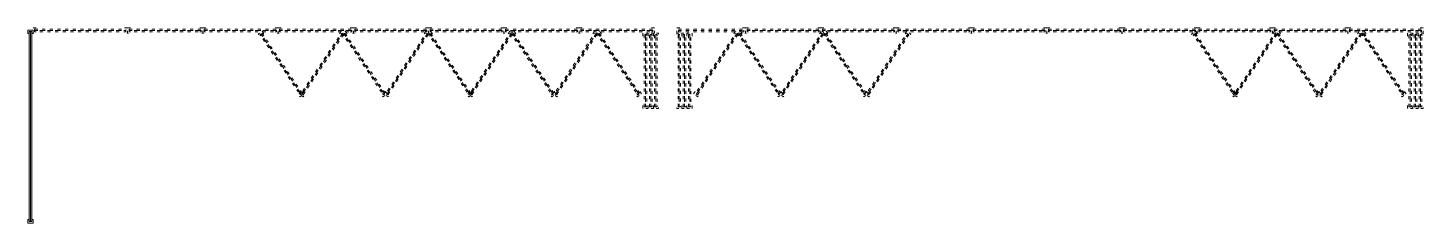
# Model space of a CAD drawing. Header units: centimetres. Extents: x -35664 to 50682, y -23001 to 23705.
# Drawn here: x 8418 to 9789, y -2462 to -2270 of the extents above; entities that cross this region are included whole.
import ezdxf

# ---------------------------------------------------------------- set-up
doc = ezdxf.new("R2010")
doc.units = ezdxf.units.CM
doc.linetypes.add('ACAD_ISO03W100', pattern=[0.295276, 0.11811, -0.177165])
doc.layers.add('B BATI-lumon', color=252, linetype='Continuous', lineweight=20)
for name, color, linetype in [('B Général', 252, 'Continuous'), ('C ANNOTATIONS-cotation', 252, 'Continuous'), ('prlm-Coupe', 252, 'Continuous')]:
    doc.layers.add(name, color=color, linetype=linetype)

# ---------------------------------------------------------------- blocks, each defined once
blk = doc.blocks.new('B 90.Groupe-60-1')
at = {"layer": 'B BATI-lumon', "linetype": 'ACAD_ISO03W100', "ltscale": 25.4, "flags": 128}
for points in [[(8520.9, 5112.3), (8524.4, 5112.3), (8524.4, 5111.1), (8522.4, 5111.1), (8522.4, 5108.6), (8524.4, 5108.6), (8524.4, 5107.3), (8520.9, 5107.3), (8520.9, 5111.3), (8520.9, 5111.3)], [(8522.4, 5111.1), (8593.3, 5111.1), (8593.3, 5109.9), (8522.4, 5109.9)], [(8522.4, 5109.9), (8593.3, 5109.9), (8593.3, 5108.6), (8522.4, 5108.6)], [(8594.9, 5112.3), (8591.4, 5112.3), (8591.4, 5111.1), (8593.3, 5111.1), (8593.3, 5108.6), (8591.4, 5108.6), (8591.4, 5107.3), (8594.9, 5107.3), (8594.9, 5111.3), (8594.9, 5111.3)]]:
    blk.add_lwpolyline(points, close=True, dxfattribs=at)
blk = doc.blocks.new('B 90.Groupe-79-1')
at = {"layer": 'B BATI-lumon', "linetype": 'ACAD_ISO03W100', "ltscale": 25.4, "flags": 128}
for points in [[(8653.3, 5109), (8655.3, 5106.1), (8654.2, 5105.4), (8653.2, 5107), (8651.1, 5105.6), (8652.2, 5104), (8651.1, 5103.3), (8649.2, 5106.2), (8652.5, 5108.4), (8652.5, 5108.4)], [(8652.1, 5106.3), (8691.6, 5047.5), (8690.6, 5046.8), (8651.1, 5105.6)], [(8653.2, 5107), (8692.7, 5048.2), (8691.6, 5047.5), (8652.1, 5106.3)], [(8694.6, 5047.6), (8692.6, 5050.5), (8691.6, 5049.8), (8692.7, 5048.2), (8690.6, 5046.8), (8689.5, 5048.4), (8688.5, 5047.7), (8690.4, 5044.8), (8693.7, 5047), (8693.7, 5047)]]:
    blk.add_lwpolyline(points, close=True, dxfattribs=at)
blk = doc.blocks.new('B 90.Groupe-95-1')
at = {"layer": 'B BATI-lumon', "linetype": 'ACAD_ISO03W100', "ltscale": 25.4, "flags": 128}
for points in [[(9570.9, 5109), (9572.8, 5106.1), (9571.8, 5105.4), (9570.7, 5107), (9568.6, 5105.6), (9569.7, 5104), (9568.7, 5103.3), (9566.7, 5106.2), (9570, 5108.4), (9570, 5108.4)], [(9569.7, 5106.3), (9609.2, 5047.5), (9608.1, 5046.8), (9568.6, 5105.6)], [(9570.7, 5107), (9610.2, 5048.2), (9609.2, 5047.5), (9569.7, 5106.3)], [(9612.1, 5047.6), (9610.2, 5050.5), (9609.1, 5049.8), (9610.2, 5048.2), (9608.1, 5046.8), (9607.1, 5048.4), (9606, 5047.7), (9608, 5044.8), (9611.3, 5047), (9611.3, 5047)]]:
    blk.add_lwpolyline(points, close=True, dxfattribs=at)
blk = doc.blocks.new('B 90.Groupe-102-1')
at = {"layer": 'B BATI-lumon', "linetype": 'ACAD_ISO03W100', "ltscale": 25.4, "flags": 128}
for points in [[(9119.7, 5106.3), (9080.2, 5047.5), (9079.2, 5048.2), (9118.7, 5107)], [(9120.8, 5105.6), (9081.3, 5046.8), (9080.2, 5047.5), (9119.7, 5106.3)], [(9118.5, 5109), (9116.6, 5106.1), (9117.6, 5105.4), (9118.7, 5107), (9120.8, 5105.6), (9119.7, 5104), (9120.7, 5103.3), (9122.7, 5106.2), (9119.4, 5108.4), (9119.4, 5108.4)], [(9077.3, 5047.6), (9079.2, 5050.5), (9080.3, 5049.8), (9079.2, 5048.2), (9081.3, 5046.8), (9082.3, 5048.4), (9083.4, 5047.7), (9081.4, 5044.8), (9078.1, 5047), (9078.1, 5047)]]:
    blk.add_lwpolyline(points, close=True, dxfattribs=at)
blk = doc.blocks.new('B 90.Groupe-103-1')
at = {"layer": 'B BATI-lumon', "linetype": 'ACAD_ISO03W100', "ltscale": 25.4, "flags": 128}
for points in [[(9123.5, 5109), (9125.5, 5106.1), (9124.4, 5105.4), (9123.4, 5107), (9121.3, 5105.6), (9122.4, 5104), (9121.3, 5103.3), (9119.4, 5106.2), (9122.7, 5108.4), (9122.7, 5108.4)], [(9122.3, 5106.3), (9161.8, 5047.5), (9160.8, 5046.8), (9121.3, 5105.6)], [(9123.4, 5107), (9162.9, 5048.2), (9161.8, 5047.5), (9122.3, 5106.3)], [(9164.8, 5047.6), (9162.8, 5050.5), (9161.8, 5049.8), (9162.9, 5048.2), (9160.8, 5046.8), (9159.7, 5048.4), (9158.7, 5047.7), (9160.6, 5044.8), (9164, 5047), (9164, 5047)]]:
    blk.add_lwpolyline(points, close=True, dxfattribs=at)
blk = doc.blocks.new('B 90.Groupe-104-1')
at = {"layer": 'B BATI-lumon', "linetype": 'ACAD_ISO03W100', "ltscale": 25.4, "flags": 128}
for points in [[(9203.9, 5106.3), (9164.4, 5047.5), (9163.4, 5048.2), (9202.9, 5107)], [(9204.9, 5105.6), (9165.4, 5046.8), (9164.4, 5047.5), (9203.9, 5106.3)], [(9202.7, 5109), (9200.8, 5106.1), (9201.8, 5105.4), (9202.9, 5107), (9204.9, 5105.6), (9203.9, 5104), (9204.9, 5103.3), (9206.9, 5106.2), (9203.6, 5108.4), (9203.6, 5108.4)], [(9161.5, 5047.6), (9163.4, 5050.5), (9164.4, 5049.8), (9163.4, 5048.2), (9165.4, 5046.8), (9166.5, 5048.4), (9167.6, 5047.7), (9165.6, 5044.8), (9162.3, 5047), (9162.3, 5047)]]:
    blk.add_lwpolyline(points, close=True, dxfattribs=at)
blk = doc.blocks.new('B 90.Groupe-105-1')
at = {"layer": 'B BATI-lumon', "linetype": 'ACAD_ISO03W100', "ltscale": 25.4, "flags": 128}
for points in [[(9207.7, 5109), (9209.7, 5106.1), (9208.6, 5105.4), (9207.6, 5107), (9205.5, 5105.6), (9206.5, 5104), (9205.5, 5103.3), (9203.6, 5106.2), (9206.9, 5108.4), (9206.9, 5108.4)], [(9206.5, 5106.3), (9246, 5047.5), (9245, 5046.8), (9205.5, 5105.6)], [(9207.6, 5107), (9247.1, 5048.2), (9246, 5047.5), (9206.5, 5106.3)], [(9249, 5047.6), (9247, 5050.5), (9246, 5049.8), (9247.1, 5048.2), (9245, 5046.8), (9243.9, 5048.4), (9242.9, 5047.7), (9244.8, 5044.8), (9248.1, 5047), (9248.1, 5047)]]:
    blk.add_lwpolyline(points, close=True, dxfattribs=at)
blk = doc.blocks.new('B 90.Groupe-106-1')
at = {"layer": 'B BATI-lumon', "linetype": 'ACAD_ISO03W100', "ltscale": 25.4, "flags": 128}
for points in [[(9288.1, 5106.3), (9248.6, 5047.5), (9247.5, 5048.2), (9287, 5107)], [(9289.1, 5105.6), (9249.6, 5046.8), (9248.6, 5047.5), (9288.1, 5106.3)], [(9286.9, 5109), (9284.9, 5106.1), (9286, 5105.4), (9287, 5107), (9289.1, 5105.6), (9288.1, 5104), (9289.1, 5103.3), (9291, 5106.2), (9287.7, 5108.4), (9287.7, 5108.4)], [(9245.6, 5047.6), (9247.6, 5050.5), (9248.6, 5049.8), (9247.5, 5048.2), (9249.6, 5046.8), (9250.7, 5048.4), (9251.7, 5047.7), (9249.8, 5044.8), (9246.5, 5047), (9246.5, 5047)]]:
    blk.add_lwpolyline(points, close=True, dxfattribs=at)
blk = doc.blocks.new('B 90.Groupe-59-1')
at = {"layer": 'B BATI-lumon', "linetype": 'ACAD_ISO03W100', "ltscale": 25.4, "flags": 128}
for points in [[(8428, 5112.3), (8431.5, 5112.3), (8431.5, 5111.1), (8429.6, 5111.1), (8429.6, 5108.6), (8431.5, 5108.6), (8431.5, 5107.3), (8428, 5107.3), (8428, 5111.3), (8428, 5111.3)], [(8429.6, 5111.1), (8519.3, 5111.1), (8519.3, 5109.9), (8429.6, 5109.9)], [(8429.6, 5109.9), (8519.3, 5109.9), (8519.3, 5108.6), (8429.6, 5108.6)], [(8520.9, 5112.3), (8517.4, 5112.3), (8517.4, 5111.1), (8519.3, 5111.1), (8519.3, 5108.6), (8517.4, 5108.6), (8517.4, 5107.3), (8520.9, 5107.3), (8520.9, 5111.3), (8520.9, 5111.3)]]:
    blk.add_lwpolyline(points, close=True, dxfattribs=at)
blk = doc.blocks.new('B 90.Groupe-61-1')
at = {"layer": 'B BATI-lumon', "linetype": 'ACAD_ISO03W100', "ltscale": 25.4, "flags": 128}
for points in [[(8594.9, 5112.3), (8598.4, 5112.3), (8598.4, 5111.1), (8596.4, 5111.1), (8596.4, 5108.6), (8598.4, 5108.6), (8598.4, 5107.3), (8594.9, 5107.3), (8594.9, 5111.3), (8594.9, 5111.3)], [(8596.4, 5111.1), (8667.3, 5111.1), (8667.3, 5109.9), (8596.4, 5109.9)], [(8596.4, 5109.9), (8667.3, 5109.9), (8667.3, 5108.6), (8596.4, 5108.6)], [(8668.9, 5112.3), (8665.4, 5112.3), (8665.4, 5111.1), (8667.3, 5111.1), (8667.3, 5108.6), (8665.4, 5108.6), (8665.4, 5107.3), (8668.9, 5107.3), (8668.9, 5111.3), (8668.9, 5111.3)]]:
    blk.add_lwpolyline(points, close=True, dxfattribs=at)
blk = doc.blocks.new('B 90.Groupe-62-1')
at = {"layer": 'B BATI-lumon', "linetype": 'ACAD_ISO03W100', "ltscale": 25.4, "flags": 128}
for points in [[(8668.9, 5112.3), (8672.4, 5112.3), (8672.4, 5111.1), (8670.4, 5111.1), (8670.4, 5108.6), (8672.4, 5108.6), (8672.4, 5107.3), (8668.9, 5107.3), (8668.9, 5111.3), (8668.9, 5111.3)], [(8670.4, 5111.1), (8741.3, 5111.1), (8741.3, 5109.9), (8670.4, 5109.9)], [(8670.4, 5109.9), (8741.3, 5109.9), (8741.3, 5108.6), (8670.4, 5108.6)], [(8742.9, 5112.3), (8739.4, 5112.3), (8739.4, 5111.1), (8741.3, 5111.1), (8741.3, 5108.6), (8739.4, 5108.6), (8739.4, 5107.3), (8742.9, 5107.3), (8742.9, 5111.3), (8742.9, 5111.3)]]:
    blk.add_lwpolyline(points, close=True, dxfattribs=at)
blk = doc.blocks.new('B 90.Groupe-63-1')
at = {"layer": 'B BATI-lumon', "linetype": 'ACAD_ISO03W100', "ltscale": 25.4, "flags": 128}
for points in [[(8742.9, 5112.3), (8746.4, 5112.3), (8746.4, 5111.1), (8744.4, 5111.1), (8744.4, 5108.6), (8746.4, 5108.6), (8746.4, 5107.3), (8742.9, 5107.3), (8742.9, 5111.3), (8742.9, 5111.3)], [(8744.4, 5111.1), (8815.3, 5111.1), (8815.3, 5109.9), (8744.4, 5109.9)], [(8744.4, 5109.9), (8815.3, 5109.9), (8815.3, 5108.6), (8744.4, 5108.6)], [(8816.9, 5112.3), (8813.4, 5112.3), (8813.4, 5111.1), (8815.3, 5111.1), (8815.3, 5108.6), (8813.4, 5108.6), (8813.4, 5107.3), (8816.9, 5107.3), (8816.9, 5111.3), (8816.9, 5111.3)]]:
    blk.add_lwpolyline(points, close=True, dxfattribs=at)
blk = doc.blocks.new('B 90.Groupe-64-1')
at = {"layer": 'B BATI-lumon', "linetype": 'ACAD_ISO03W100', "ltscale": 25.4, "flags": 128}
for points in [[(8816.9, 5112.3), (8820.4, 5112.3), (8820.4, 5111.1), (8818.4, 5111.1), (8818.4, 5108.6), (8820.4, 5108.6), (8820.4, 5107.3), (8816.9, 5107.3), (8816.9, 5111.3), (8816.9, 5111.3)], [(8818.4, 5111.1), (8889.3, 5111.1), (8889.3, 5109.9), (8818.4, 5109.9)], [(8818.4, 5109.9), (8889.3, 5109.9), (8889.3, 5108.6), (8818.4, 5108.6)], [(8890.9, 5112.3), (8887.4, 5112.3), (8887.4, 5111.1), (8889.3, 5111.1), (8889.3, 5108.6), (8887.4, 5108.6), (8887.4, 5107.3), (8890.9, 5107.3), (8890.9, 5111.3), (8890.9, 5111.3)]]:
    blk.add_lwpolyline(points, close=True, dxfattribs=at)
blk = doc.blocks.new('B 90.Groupe-65-1')
at = {"layer": 'B BATI-lumon', "linetype": 'ACAD_ISO03W100', "ltscale": 25.4, "flags": 128}
for points in [[(8890.9, 5112.3), (8894.4, 5112.3), (8894.4, 5111.1), (8892.4, 5111.1), (8892.4, 5108.6), (8894.4, 5108.6), (8894.4, 5107.3), (8890.9, 5107.3), (8890.9, 5111.3), (8890.9, 5111.3)], [(8892.4, 5111.1), (8963.3, 5111.1), (8963.3, 5109.9), (8892.4, 5109.9)], [(8892.4, 5109.9), (8963.3, 5109.9), (8963.3, 5108.6), (8892.4, 5108.6)], [(8964.9, 5112.3), (8961.4, 5112.3), (8961.4, 5111.1), (8963.3, 5111.1), (8963.3, 5108.6), (8961.4, 5108.6), (8961.4, 5107.3), (8964.9, 5107.3), (8964.9, 5111.3), (8964.9, 5111.3)]]:
    blk.add_lwpolyline(points, close=True, dxfattribs=at)
blk = doc.blocks.new('B 90.Groupe-66-1')
at = {"layer": 'B BATI-lumon', "linetype": 'ACAD_ISO03W100', "ltscale": 25.4, "flags": 128}
for points in [[(8964.9, 5112.3), (8968.4, 5112.3), (8968.4, 5111.1), (8966.4, 5111.1), (8966.4, 5108.6), (8968.4, 5108.6), (8968.4, 5107.3), (8964.9, 5107.3), (8964.9, 5111.3), (8964.9, 5111.3)], [(8966.4, 5111.1), (9037.3, 5111.1), (9037.3, 5109.9), (8966.4, 5109.9)], [(8966.4, 5109.9), (9037.3, 5109.9), (9037.3, 5108.6), (8966.4, 5108.6)], [(9038.9, 5112.3), (9035.4, 5112.3), (9035.4, 5111.1), (9037.3, 5111.1), (9037.3, 5108.6), (9035.4, 5108.6), (9035.4, 5107.3), (9038.9, 5107.3), (9038.9, 5111.3), (9038.9, 5111.3)]]:
    blk.add_lwpolyline(points, close=True, dxfattribs=at)
blk = doc.blocks.new('B 90.Groupe-67-1')
at = {"layer": 'B BATI-lumon', "linetype": 'ACAD_ISO03W100', "ltscale": 25.4, "flags": 128}
for points in [[(9037.8, 5107.3), (9037.8, 5103.8), (9039, 5103.8), (9039, 5105.8), (9041.5, 5105.8), (9041.5, 5103.8), (9042.8, 5103.8), (9042.8, 5107.3), (9038.8, 5107.3), (9038.8, 5107.3)], [(9039, 5034.9), (9039, 5105.8), (9040.3, 5105.8), (9040.3, 5034.9)], [(9040.3, 5034.9), (9040.3, 5105.8), (9041.5, 5105.8), (9041.5, 5034.9)], [(9037.8, 5033.3), (9037.8, 5036.8), (9039, 5036.8), (9039, 5034.9), (9041.5, 5034.9), (9041.5, 5036.8), (9042.8, 5036.8), (9042.8, 5033.3), (9038.8, 5033.3), (9038.8, 5033.3)]]:
    blk.add_lwpolyline(points, close=True, dxfattribs=at)
blk = doc.blocks.new('B 90.Groupe-68-1')
at = {"layer": 'B BATI-lumon', "linetype": 'ACAD_ISO03W100', "ltscale": 25.4, "flags": 128}
for points in [[(9032.8, 5107.3), (9032.8, 5103.8), (9034, 5103.8), (9034, 5105.8), (9036.5, 5105.8), (9036.5, 5103.8), (9037.8, 5103.8), (9037.8, 5107.3), (9033.8, 5107.3), (9033.8, 5107.3)], [(9034, 5034.9), (9034, 5105.8), (9035.3, 5105.8), (9035.3, 5034.9)], [(9035.3, 5034.9), (9035.3, 5105.8), (9036.5, 5105.8), (9036.5, 5034.9)], [(9032.8, 5033.3), (9032.8, 5036.8), (9034, 5036.8), (9034, 5034.9), (9036.5, 5034.9), (9036.5, 5036.8), (9037.8, 5036.8), (9037.8, 5033.3), (9033.8, 5033.3), (9033.8, 5033.3)]]:
    blk.add_lwpolyline(points, close=True, dxfattribs=at)
blk = doc.blocks.new('B 90.Groupe-69-1')
at = {"layer": 'B BATI-lumon', "linetype": 'ACAD_ISO03W100', "ltscale": 25.4, "flags": 128}
for points in [[(9027.5, 5107.3), (9027.5, 5103.8), (9028.8, 5103.8), (9028.8, 5105.8), (9031.3, 5105.8), (9031.3, 5103.8), (9032.5, 5103.8), (9032.5, 5107.3), (9028.5, 5107.3), (9028.5, 5107.3)], [(9028.8, 5034.9), (9028.8, 5105.8), (9030, 5105.8), (9030, 5034.9)], [(9030, 5034.9), (9030, 5105.8), (9031.3, 5105.8), (9031.3, 5034.9)], [(9027.5, 5033.3), (9027.5, 5036.8), (9028.8, 5036.8), (9028.8, 5034.9), (9031.3, 5034.9), (9031.3, 5036.8), (9032.5, 5036.8), (9032.5, 5033.3), (9028.5, 5033.3), (9028.5, 5033.3)]]:
    blk.add_lwpolyline(points, close=True, dxfattribs=at)
blk = doc.blocks.new('B 90.Groupe-70-1')
at = {"layer": 'B BATI-lumon', "linetype": 'ACAD_ISO03W100', "ltscale": 25.4, "flags": 128}
for points in [[(8985, 5109), (8987, 5106.1), (8986, 5105.4), (8984.9, 5107), (8982.8, 5105.6), (8983.9, 5104), (8982.9, 5103.3), (8980.9, 5106.2), (8984.2, 5108.4), (8984.2, 5108.4)], [(8983.9, 5106.3), (9023.4, 5047.5), (9022.3, 5046.8), (8982.8, 5105.6)], [(8984.9, 5107), (9024.4, 5048.2), (9023.4, 5047.5), (8983.9, 5106.3)], [(9026.3, 5047.6), (9024.4, 5050.5), (9023.3, 5049.8), (9024.4, 5048.2), (9022.3, 5046.8), (9021.2, 5048.4), (9020.2, 5047.7), (9022.2, 5044.8), (9025.5, 5047), (9025.5, 5047)]]:
    blk.add_lwpolyline(points, close=True, dxfattribs=at)
blk = doc.blocks.new('B 90.Groupe-71-1')
at = {"layer": 'B BATI-lumon', "linetype": 'ACAD_ISO03W100', "ltscale": 25.4, "flags": 128}
for points in [[(8981.3, 5106.3), (8941.8, 5047.5), (8940.7, 5048.2), (8980.2, 5107)], [(8982.3, 5105.6), (8942.8, 5046.8), (8941.8, 5047.5), (8981.3, 5106.3)], [(8980.1, 5109), (8978.1, 5106.1), (8979.1, 5105.4), (8980.2, 5107), (8982.3, 5105.6), (8981.2, 5104), (8982.3, 5103.3), (8984.2, 5106.2), (8980.9, 5108.4), (8980.9, 5108.4)], [(8938.8, 5047.6), (8940.8, 5050.5), (8941.8, 5049.8), (8940.7, 5048.2), (8942.8, 5046.8), (8943.9, 5048.4), (8944.9, 5047.7), (8943, 5044.8), (8939.6, 5047), (8939.6, 5047)]]:
    blk.add_lwpolyline(points, close=True, dxfattribs=at)
blk = doc.blocks.new('B 90.Groupe-72-1')
at = {"layer": 'B BATI-lumon', "linetype": 'ACAD_ISO03W100', "ltscale": 25.4, "flags": 128}
for points in [[(8900.9, 5109), (8902.8, 5106.1), (8901.8, 5105.4), (8900.7, 5107), (8898.6, 5105.6), (8899.7, 5104), (8898.7, 5103.3), (8896.7, 5106.2), (8900, 5108.4), (8900, 5108.4)], [(8899.7, 5106.3), (8939.2, 5047.5), (8938.1, 5046.8), (8898.6, 5105.6)], [(8900.7, 5107), (8940.2, 5048.2), (8939.2, 5047.5), (8899.7, 5106.3)], [(8942.1, 5047.6), (8940.2, 5050.5), (8939.1, 5049.8), (8940.2, 5048.2), (8938.1, 5046.8), (8937.1, 5048.4), (8936, 5047.7), (8938, 5044.8), (8941.3, 5047), (8941.3, 5047)]]:
    blk.add_lwpolyline(points, close=True, dxfattribs=at)
blk = doc.blocks.new('B 90.Groupe-73-1')
at = {"layer": 'B BATI-lumon', "linetype": 'ACAD_ISO03W100', "ltscale": 25.4, "flags": 128}
for points in [[(8897.9, 5106.3), (8858.4, 5047.5), (8857.4, 5048.2), (8896.9, 5107)], [(8898.9, 5105.6), (8859.4, 5046.8), (8858.4, 5047.5), (8897.9, 5106.3)], [(8896.7, 5109), (8894.8, 5106.1), (8895.8, 5105.4), (8896.9, 5107), (8898.9, 5105.6), (8897.9, 5104), (8898.9, 5103.3), (8900.9, 5106.2), (8897.6, 5108.4), (8897.6, 5108.4)], [(8855.5, 5047.6), (8857.4, 5050.5), (8858.4, 5049.8), (8857.4, 5048.2), (8859.4, 5046.8), (8860.5, 5048.4), (8861.6, 5047.7), (8859.6, 5044.8), (8856.3, 5047), (8856.3, 5047)]]:
    blk.add_lwpolyline(points, close=True, dxfattribs=at)
blk = doc.blocks.new('B 90.Groupe-74-1')
at = {"layer": 'B BATI-lumon', "linetype": 'ACAD_ISO03W100', "ltscale": 25.4, "flags": 128}
for points in [[(8819.2, 5109), (8821.1, 5106.1), (8820.1, 5105.4), (8819, 5107), (8817, 5105.6), (8818, 5104), (8817, 5103.3), (8815, 5106.2), (8818.4, 5108.4), (8818.4, 5108.4)], [(8818, 5106.3), (8857.5, 5047.5), (8856.5, 5046.8), (8817, 5105.6)], [(8819, 5107), (8858.5, 5048.2), (8857.5, 5047.5), (8818, 5106.3)], [(8860.4, 5047.6), (8858.5, 5050.5), (8857.5, 5049.8), (8858.5, 5048.2), (8856.5, 5046.8), (8855.4, 5048.4), (8854.3, 5047.7), (8856.3, 5044.8), (8859.6, 5047), (8859.6, 5047)]]:
    blk.add_lwpolyline(points, close=True, dxfattribs=at)
blk = doc.blocks.new('B 90.Groupe-75-1')
at = {"layer": 'B BATI-lumon', "linetype": 'Continuous', "flags": 128}
for points in [[(8423, 5110.3), (8423, 5106.8), (8424.2, 5106.8), (8424.2, 5108.8), (8426.7, 5108.8), (8426.7, 5106.8), (8428, 5106.8), (8428, 5110.3), (8424, 5110.3), (8424, 5110.3)], [(8424.2, 4922.5), (8424.2, 5108.8), (8425.5, 5108.8), (8425.5, 4922.5)], [(8425.5, 4922.5), (8425.5, 5108.8), (8426.7, 5108.8), (8426.7, 4922.5)], [(8423, 4920.9), (8423, 4924.4), (8424.2, 4924.4), (8424.2, 4922.5), (8426.7, 4922.5), (8426.7, 4924.4), (8428, 4924.4), (8428, 4920.9), (8424, 4920.9), (8424, 4920.9)]]:
    blk.add_lwpolyline(points, close=True, dxfattribs=at)
blk = doc.blocks.new('B 90.Groupe-76-1')
at = {"layer": 'B BATI-lumon', "linetype": 'ACAD_ISO03W100', "ltscale": 25.4, "flags": 128}
for points in [[(8815.4, 5106.3), (8775.9, 5047.5), (8774.9, 5048.2), (8814.4, 5107)], [(8816.4, 5105.6), (8776.9, 5046.8), (8775.9, 5047.5), (8815.4, 5106.3)], [(8814.2, 5109), (8812.3, 5106.1), (8813.3, 5105.4), (8814.4, 5107), (8816.4, 5105.6), (8815.4, 5104), (8816.4, 5103.3), (8818.4, 5106.2), (8815, 5108.4), (8815, 5108.4)], [(8772.9, 5047.6), (8774.9, 5050.5), (8775.9, 5049.8), (8774.9, 5048.2), (8776.9, 5046.8), (8778, 5048.4), (8779, 5047.7), (8777.1, 5044.8), (8773.8, 5047), (8773.8, 5047)]]:
    blk.add_lwpolyline(points, close=True, dxfattribs=at)
blk = doc.blocks.new('B 90.Groupe-77-1')
at = {"layer": 'B BATI-lumon', "linetype": 'ACAD_ISO03W100', "ltscale": 25.4, "flags": 128}
for points in [[(8735, 5109), (8737, 5106.1), (8735.9, 5105.4), (8734.9, 5107), (8732.8, 5105.6), (8733.9, 5104), (8732.8, 5103.3), (8730.9, 5106.2), (8734.2, 5108.4), (8734.2, 5108.4)], [(8733.8, 5106.3), (8773.3, 5047.5), (8772.3, 5046.8), (8732.8, 5105.6)], [(8734.9, 5107), (8774.4, 5048.2), (8773.3, 5047.5), (8733.8, 5106.3)], [(8776.3, 5047.6), (8774.3, 5050.5), (8773.3, 5049.8), (8774.4, 5048.2), (8772.3, 5046.8), (8771.2, 5048.4), (8770.2, 5047.7), (8772.1, 5044.8), (8775.4, 5047), (8775.4, 5047)]]:
    blk.add_lwpolyline(points, close=True, dxfattribs=at)
blk = doc.blocks.new('B 90.Groupe-78-1')
at = {"layer": 'B BATI-lumon', "linetype": 'ACAD_ISO03W100', "ltscale": 25.4, "flags": 128}
for points in [[(8732, 5106.3), (8692.5, 5047.5), (8691.5, 5048.2), (8731, 5107)], [(8733.1, 5105.6), (8693.6, 5046.8), (8692.5, 5047.5), (8732, 5106.3)], [(8730.9, 5109), (8728.9, 5106.1), (8729.9, 5105.4), (8731, 5107), (8733.1, 5105.6), (8732, 5104), (8733.1, 5103.3), (8735, 5106.2), (8731.7, 5108.4), (8731.7, 5108.4)], [(8689.6, 5047.6), (8691.5, 5050.5), (8692.6, 5049.8), (8691.5, 5048.2), (8693.6, 5046.8), (8694.7, 5048.4), (8695.7, 5047.7), (8693.7, 5044.8), (8690.4, 5047), (8690.4, 5047)]]:
    blk.add_lwpolyline(points, close=True, dxfattribs=at)
blk = doc.blocks.new('B 90.Groupe-80-1')
at = {"layer": 'B BATI-lumon'}
for name in ['B 90.Groupe-75-1', 'B 90.Groupe-59-1', 'B 90.Groupe-60-1', 'B 90.Groupe-61-1', 'B 90.Groupe-79-1', 'B 90.Groupe-62-1', 'B 90.Groupe-78-1', 'B 90.Groupe-77-1', 'B 90.Groupe-63-1', 'B 90.Groupe-76-1', 'B 90.Groupe-74-1', 'B 90.Groupe-64-1', 'B 90.Groupe-73-1', 'B 90.Groupe-65-1', 'B 90.Groupe-72-1', 'B 90.Groupe-71-1', 'B 90.Groupe-66-1', 'B 90.Groupe-70-1', 'B 90.Groupe-69-1', 'B 90.Groupe-68-1', 'B 90.Groupe-67-1']:
    blk.add_blockref(name, (0, 0), dxfattribs=at)
blk = doc.blocks.new('B 90.Groupe-81-1')
at = {"layer": 'B BATI-lumon', "linetype": 'ACAD_ISO03W100', "ltscale": 25.4, "flags": 128}
for points in [[(9276.5, 5112.3), (9280, 5112.3), (9280, 5111.1), (9278.1, 5111.1), (9278.1, 5108.6), (9280, 5108.6), (9280, 5107.3), (9276.5, 5107.3), (9276.5, 5111.3), (9276.5, 5111.3)], [(9278.1, 5111.1), (9348.9, 5111.1), (9348.9, 5109.9), (9278.1, 5109.9)], [(9278.1, 5109.9), (9348.9, 5109.9), (9348.9, 5108.6), (9278.1, 5108.6)], [(9350.5, 5112.3), (9347, 5112.3), (9347, 5111.1), (9348.9, 5111.1), (9348.9, 5108.6), (9347, 5108.6), (9347, 5107.3), (9350.5, 5107.3), (9350.5, 5111.3), (9350.5, 5111.3)]]:
    blk.add_lwpolyline(points, close=True, dxfattribs=at)
blk = doc.blocks.new('B 90.Groupe-82-1')
at = {"layer": 'B BATI-lumon', "linetype": 'ACAD_ISO03W100', "ltscale": 25.4, "flags": 128}
for points in [[(9350.5, 5112.3), (9354, 5112.3), (9354, 5111.1), (9352.1, 5111.1), (9352.1, 5108.6), (9354, 5108.6), (9354, 5107.3), (9350.5, 5107.3), (9350.5, 5111.3), (9350.5, 5111.3)], [(9352.1, 5111.1), (9422.9, 5111.1), (9422.9, 5109.9), (9352.1, 5109.9)], [(9352.1, 5109.9), (9422.9, 5109.9), (9422.9, 5108.6), (9352.1, 5108.6)], [(9424.5, 5112.3), (9421, 5112.3), (9421, 5111.1), (9422.9, 5111.1), (9422.9, 5108.6), (9421, 5108.6), (9421, 5107.3), (9424.5, 5107.3), (9424.5, 5111.3), (9424.5, 5111.3)]]:
    blk.add_lwpolyline(points, close=True, dxfattribs=at)
blk = doc.blocks.new('B 90.Groupe-83-1')
at = {"layer": 'B BATI-lumon', "linetype": 'ACAD_ISO03W100', "ltscale": 25.4, "flags": 128}
for points in [[(9424.5, 5112.3), (9428, 5112.3), (9428, 5111.1), (9426.1, 5111.1), (9426.1, 5108.6), (9428, 5108.6), (9428, 5107.3), (9424.5, 5107.3), (9424.5, 5111.3), (9424.5, 5111.3)], [(9426.1, 5111.1), (9496.9, 5111.1), (9496.9, 5109.9), (9426.1, 5109.9)], [(9426.1, 5109.9), (9496.9, 5109.9), (9496.9, 5108.6), (9426.1, 5108.6)], [(9498.5, 5112.3), (9495, 5112.3), (9495, 5111.1), (9496.9, 5111.1), (9496.9, 5108.6), (9495, 5108.6), (9495, 5107.3), (9498.5, 5107.3), (9498.5, 5111.3), (9498.5, 5111.3)]]:
    blk.add_lwpolyline(points, close=True, dxfattribs=at)
blk = doc.blocks.new('B 90.Groupe-84-1')
at = {"layer": 'B BATI-lumon', "linetype": 'ACAD_ISO03W100', "ltscale": 25.4, "flags": 128}
for points in [[(9498.5, 5112.3), (9502, 5112.3), (9502, 5111.1), (9500.1, 5111.1), (9500.1, 5108.6), (9502, 5108.6), (9502, 5107.3), (9498.5, 5107.3), (9498.5, 5111.3), (9498.5, 5111.3)], [(9500.1, 5111.1), (9570.9, 5111.1), (9570.9, 5109.9), (9500.1, 5109.9)], [(9500.1, 5109.9), (9570.9, 5109.9), (9570.9, 5108.6), (9500.1, 5108.6)], [(9572.5, 5112.3), (9569, 5112.3), (9569, 5111.1), (9570.9, 5111.1), (9570.9, 5108.6), (9569, 5108.6), (9569, 5107.3), (9572.5, 5107.3), (9572.5, 5111.3), (9572.5, 5111.3)]]:
    blk.add_lwpolyline(points, close=True, dxfattribs=at)
blk = doc.blocks.new('B 90.Groupe-85-1')
at = {"layer": 'B BATI-lumon', "linetype": 'ACAD_ISO03W100', "ltscale": 25.4, "flags": 128}
for points in [[(9572.5, 5112.3), (9576, 5112.3), (9576, 5111.1), (9574.1, 5111.1), (9574.1, 5108.6), (9576, 5108.6), (9576, 5107.3), (9572.5, 5107.3), (9572.5, 5111.3), (9572.5, 5111.3)], [(9574.1, 5111.1), (9644.9, 5111.1), (9644.9, 5109.9), (9574.1, 5109.9)], [(9574.1, 5109.9), (9644.9, 5109.9), (9644.9, 5108.6), (9574.1, 5108.6)], [(9646.5, 5112.3), (9643, 5112.3), (9643, 5111.1), (9644.9, 5111.1), (9644.9, 5108.6), (9643, 5108.6), (9643, 5107.3), (9646.5, 5107.3), (9646.5, 5111.3), (9646.5, 5111.3)]]:
    blk.add_lwpolyline(points, close=True, dxfattribs=at)
blk = doc.blocks.new('B 90.Groupe-86-1')
at = {"layer": 'B BATI-lumon', "linetype": 'ACAD_ISO03W100', "ltscale": 25.4, "flags": 128}
for points in [[(9646.5, 5112.3), (9650, 5112.3), (9650, 5111.1), (9648.1, 5111.1), (9648.1, 5108.6), (9650, 5108.6), (9650, 5107.3), (9646.5, 5107.3), (9646.5, 5111.3), (9646.5, 5111.3)], [(9648.1, 5111.1), (9718.9, 5111.1), (9718.9, 5109.9), (9648.1, 5109.9)], [(9648.1, 5109.9), (9718.9, 5109.9), (9718.9, 5108.6), (9648.1, 5108.6)], [(9720.5, 5112.3), (9717, 5112.3), (9717, 5111.1), (9718.9, 5111.1), (9718.9, 5108.6), (9717, 5108.6), (9717, 5107.3), (9720.5, 5107.3), (9720.5, 5111.3), (9720.5, 5111.3)]]:
    blk.add_lwpolyline(points, close=True, dxfattribs=at)
blk = doc.blocks.new('B 90.Groupe-87-1')
at = {"layer": 'B BATI-lumon', "linetype": 'ACAD_ISO03W100', "ltscale": 25.4, "flags": 128}
for points in [[(9720.5, 5112.3), (9724, 5112.3), (9724, 5111.1), (9722.1, 5111.1), (9722.1, 5108.6), (9724, 5108.6), (9724, 5107.3), (9720.5, 5107.3), (9720.5, 5111.3), (9720.5, 5111.3)], [(9722.1, 5111.1), (9792.9, 5111.1), (9792.9, 5109.9), (9722.1, 5109.9)], [(9722.1, 5109.9), (9792.9, 5109.9), (9792.9, 5108.6), (9722.1, 5108.6)], [(9794.5, 5112.3), (9791, 5112.3), (9791, 5111.1), (9792.9, 5111.1), (9792.9, 5108.6), (9791, 5108.6), (9791, 5107.3), (9794.5, 5107.3), (9794.5, 5111.3), (9794.5, 5111.3)]]:
    blk.add_lwpolyline(points, close=True, dxfattribs=at)
blk = doc.blocks.new('B 90.Groupe-88-1')
at = {"layer": 'B BATI-lumon', "linetype": 'ACAD_ISO03W100', "ltscale": 25.4, "flags": 128}
for points in [[(9789.5, 5107.3), (9789.5, 5103.8), (9790.7, 5103.8), (9790.7, 5105.8), (9793.2, 5105.8), (9793.2, 5103.8), (9794.5, 5103.8), (9794.5, 5107.3), (9790.5, 5107.3), (9790.5, 5107.3)], [(9790.7, 5034.9), (9790.7, 5105.8), (9792, 5105.8), (9792, 5034.9)], [(9792, 5034.9), (9792, 5105.8), (9793.2, 5105.8), (9793.2, 5034.9)], [(9789.5, 5033.3), (9789.5, 5036.8), (9790.7, 5036.8), (9790.7, 5034.9), (9793.2, 5034.9), (9793.2, 5036.8), (9794.5, 5036.8), (9794.5, 5033.3), (9790.5, 5033.3), (9790.5, 5033.3)]]:
    blk.add_lwpolyline(points, close=True, dxfattribs=at)
blk = doc.blocks.new('B 90.Groupe-89-1')
at = {"layer": 'B BATI-lumon', "linetype": 'ACAD_ISO03W100', "ltscale": 25.4, "flags": 128}
for points in [[(9784.5, 5107.3), (9784.5, 5103.8), (9785.7, 5103.8), (9785.7, 5105.8), (9788.2, 5105.8), (9788.2, 5103.8), (9789.5, 5103.8), (9789.5, 5107.3), (9785.5, 5107.3), (9785.5, 5107.3)], [(9785.7, 5034.9), (9785.7, 5105.8), (9787, 5105.8), (9787, 5034.9)], [(9787, 5034.9), (9787, 5105.8), (9788.2, 5105.8), (9788.2, 5034.9)], [(9784.5, 5033.3), (9784.5, 5036.8), (9785.7, 5036.8), (9785.7, 5034.9), (9788.2, 5034.9), (9788.2, 5036.8), (9789.5, 5036.8), (9789.5, 5033.3), (9785.5, 5033.3), (9785.5, 5033.3)]]:
    blk.add_lwpolyline(points, close=True, dxfattribs=at)
blk = doc.blocks.new('B 90.Groupe-90-1')
at = {"layer": 'B BATI-lumon', "linetype": 'ACAD_ISO03W100', "ltscale": 25.4, "flags": 128}
for points in [[(9779.2, 5107.3), (9779.2, 5103.8), (9780.5, 5103.8), (9780.5, 5105.8), (9783, 5105.8), (9783, 5103.8), (9784.2, 5103.8), (9784.2, 5107.3), (9780.2, 5107.3), (9780.2, 5107.3)], [(9780.5, 5034.9), (9780.5, 5105.8), (9781.7, 5105.8), (9781.7, 5034.9)], [(9781.7, 5034.9), (9781.7, 5105.8), (9783, 5105.8), (9783, 5034.9)], [(9779.2, 5033.3), (9779.2, 5036.8), (9780.5, 5036.8), (9780.5, 5034.9), (9783, 5034.9), (9783, 5036.8), (9784.2, 5036.8), (9784.2, 5033.3), (9780.2, 5033.3), (9780.2, 5033.3)]]:
    blk.add_lwpolyline(points, close=True, dxfattribs=at)
blk = doc.blocks.new('B 90.Groupe-91-1')
at = {"layer": 'B BATI-lumon', "linetype": 'ACAD_ISO03W100', "ltscale": 25.4, "flags": 128}
for points in [[(9736.7, 5109), (9738.7, 5106.1), (9737.7, 5105.4), (9736.6, 5107), (9734.5, 5105.6), (9735.6, 5104), (9734.5, 5103.3), (9732.6, 5106.2), (9735.9, 5108.4), (9735.9, 5108.4)], [(9735.5, 5106.3), (9775, 5047.5), (9774, 5046.8), (9734.5, 5105.6)], [(9736.6, 5107), (9776.1, 5048.2), (9775, 5047.5), (9735.5, 5106.3)], [(9778, 5047.6), (9776, 5050.5), (9775, 5049.8), (9776.1, 5048.2), (9774, 5046.8), (9772.9, 5048.4), (9771.9, 5047.7), (9773.8, 5044.8), (9777.2, 5047), (9777.2, 5047)]]:
    blk.add_lwpolyline(points, close=True, dxfattribs=at)
blk = doc.blocks.new('B 90.Groupe-92-1')
at = {"layer": 'B BATI-lumon', "linetype": 'ACAD_ISO03W100', "ltscale": 25.4, "flags": 128}
for points in [[(9732.9, 5106.3), (9693.4, 5047.5), (9692.4, 5048.2), (9731.9, 5107)], [(9734, 5105.6), (9694.5, 5046.8), (9693.4, 5047.5), (9732.9, 5106.3)], [(9731.8, 5109), (9729.8, 5106.1), (9730.8, 5105.4), (9731.9, 5107), (9734, 5105.6), (9732.9, 5104), (9734, 5103.3), (9735.9, 5106.2), (9732.6, 5108.4), (9732.6, 5108.4)], [(9690.5, 5047.6), (9692.4, 5050.5), (9693.5, 5049.8), (9692.4, 5048.2), (9694.5, 5046.8), (9695.6, 5048.4), (9696.6, 5047.7), (9694.6, 5044.8), (9691.3, 5047), (9691.3, 5047)]]:
    blk.add_lwpolyline(points, close=True, dxfattribs=at)
blk = doc.blocks.new('B 90.Groupe-93-1')
at = {"layer": 'B BATI-lumon', "linetype": 'ACAD_ISO03W100', "ltscale": 25.4, "flags": 128}
for points in [[(9652.6, 5109), (9654.5, 5106.1), (9653.5, 5105.4), (9652.4, 5107), (9650.3, 5105.6), (9651.4, 5104), (9650.4, 5103.3), (9648.4, 5106.2), (9651.7, 5108.4), (9651.7, 5108.4)], [(9651.4, 5106.3), (9690.9, 5047.5), (9689.8, 5046.8), (9650.3, 5105.6)], [(9652.4, 5107), (9691.9, 5048.2), (9690.9, 5047.5), (9651.4, 5106.3)], [(9693.8, 5047.6), (9691.9, 5050.5), (9690.8, 5049.8), (9691.9, 5048.2), (9689.8, 5046.8), (9688.8, 5048.4), (9687.7, 5047.7), (9689.7, 5044.8), (9693, 5047), (9693, 5047)]]:
    blk.add_lwpolyline(points, close=True, dxfattribs=at)
blk = doc.blocks.new('B 90.Groupe-94-1')
at = {"layer": 'B BATI-lumon', "linetype": 'ACAD_ISO03W100', "ltscale": 25.4, "flags": 128}
for points in [[(9649.6, 5106.3), (9610.1, 5047.5), (9609.1, 5048.2), (9648.6, 5107)], [(9650.6, 5105.6), (9611.1, 5046.8), (9610.1, 5047.5), (9649.6, 5106.3)], [(9648.4, 5109), (9646.5, 5106.1), (9647.5, 5105.4), (9648.6, 5107), (9650.6, 5105.6), (9649.6, 5104), (9650.6, 5103.3), (9652.6, 5106.2), (9649.2, 5108.4), (9649.2, 5108.4)], [(9607.1, 5047.6), (9609.1, 5050.5), (9610.1, 5049.8), (9609.1, 5048.2), (9611.1, 5046.8), (9612.2, 5048.4), (9613.3, 5047.7), (9611.3, 5044.8), (9608, 5047), (9608, 5047)]]:
    blk.add_lwpolyline(points, close=True, dxfattribs=at)
blk = doc.blocks.new('B 90.Groupe-96-1')
at = {"layer": 'B BATI-lumon', "linetype": 'ACAD_ISO03W100', "ltscale": 25.4, "flags": 128}
for points in [[(9202.5, 5112.3), (9206, 5112.3), (9206, 5111.1), (9204.1, 5111.1), (9204.1, 5108.6), (9206, 5108.6), (9206, 5107.3), (9202.5, 5107.3), (9202.5, 5111.3), (9202.5, 5111.3)], [(9204.1, 5111.1), (9274.9, 5111.1), (9274.9, 5109.9), (9204.1, 5109.9)], [(9204.1, 5109.9), (9274.9, 5109.9), (9274.9, 5108.6), (9204.1, 5108.6)], [(9276.5, 5112.3), (9273, 5112.3), (9273, 5111.1), (9274.9, 5111.1), (9274.9, 5108.6), (9273, 5108.6), (9273, 5107.3), (9276.5, 5107.3), (9276.5, 5111.3), (9276.5, 5111.3)]]:
    blk.add_lwpolyline(points, close=True, dxfattribs=at)
blk = doc.blocks.new('B 90.Groupe-97-1')
at = {"layer": 'B BATI-lumon', "linetype": 'ACAD_ISO03W100', "ltscale": 25.4, "flags": 128}
for points in [[(9128.5, 5112.3), (9132, 5112.3), (9132, 5111.1), (9130.1, 5111.1), (9130.1, 5108.6), (9132, 5108.6), (9132, 5107.3), (9128.5, 5107.3), (9128.5, 5111.3), (9128.5, 5111.3)], [(9130.1, 5111.1), (9200.9, 5111.1), (9200.9, 5109.9), (9130.1, 5109.9)], [(9130.1, 5109.9), (9200.9, 5109.9), (9200.9, 5108.6), (9130.1, 5108.6)], [(9202.5, 5112.3), (9199, 5112.3), (9199, 5111.1), (9200.9, 5111.1), (9200.9, 5108.6), (9199, 5108.6), (9199, 5107.3), (9202.5, 5107.3), (9202.5, 5111.3), (9202.5, 5111.3)]]:
    blk.add_lwpolyline(points, close=True, dxfattribs=at)
blk = doc.blocks.new('B 90.Groupe-98-1')
at = {"layer": 'B BATI-lumon', "linetype": 'ACAD_ISO03W100', "ltscale": 25.4, "flags": 128}
for points in [[(9060.8, 5112.3), (9064.3, 5112.3), (9064.3, 5111.1), (9062.4, 5111.1), (9062.4, 5108.6), (9064.3, 5108.6), (9064.3, 5107.3), (9060.8, 5107.3), (9060.8, 5111.3), (9060.8, 5111.3)], [(9062.4, 5111.1), (9126.9, 5111.1), (9126.9, 5109.9), (9062.4, 5109.9)], [(9062.4, 5109.9), (9126.9, 5109.9), (9126.9, 5108.6), (9062.4, 5108.6)], [(9128.5, 5112.3), (9125, 5112.3), (9125, 5111.1), (9126.9, 5111.1), (9126.9, 5108.6), (9125, 5108.6), (9125, 5107.3), (9128.5, 5107.3), (9128.5, 5111.3), (9128.5, 5111.3)]]:
    blk.add_lwpolyline(points, close=True, dxfattribs=at)
blk = doc.blocks.new('B 90.Groupe-99-1')
at = {"layer": 'B BATI-lumon', "linetype": 'ACAD_ISO03W100', "ltscale": 25.4, "flags": 128}
for points in [[(9065.8, 5107.3), (9065.8, 5103.8), (9064.6, 5103.8), (9064.6, 5105.8), (9062.1, 5105.8), (9062.1, 5103.8), (9060.8, 5103.8), (9060.8, 5107.3), (9064.8, 5107.3), (9064.8, 5107.3)], [(9062.1, 5034.9), (9062.1, 5105.8), (9063.3, 5105.8), (9063.3, 5034.9)], [(9063.3, 5034.9), (9063.3, 5105.8), (9064.6, 5105.8), (9064.6, 5034.9)], [(9065.8, 5033.3), (9065.8, 5036.8), (9064.6, 5036.8), (9064.6, 5034.9), (9062.1, 5034.9), (9062.1, 5036.8), (9060.8, 5036.8), (9060.8, 5033.3), (9064.8, 5033.3), (9064.8, 5033.3)]]:
    blk.add_lwpolyline(points, close=True, dxfattribs=at)
blk = doc.blocks.new('B 90.Groupe-100-1')
at = {"layer": 'B BATI-lumon', "linetype": 'ACAD_ISO03W100', "ltscale": 25.4, "flags": 128}
for points in [[(9070.8, 5107.3), (9070.8, 5103.8), (9069.6, 5103.8), (9069.6, 5105.8), (9067.1, 5105.8), (9067.1, 5103.8), (9065.8, 5103.8), (9065.8, 5107.3), (9069.8, 5107.3), (9069.8, 5107.3)], [(9067.1, 5034.9), (9067.1, 5105.8), (9068.3, 5105.8), (9068.3, 5034.9)], [(9068.3, 5034.9), (9068.3, 5105.8), (9069.6, 5105.8), (9069.6, 5034.9)], [(9070.8, 5033.3), (9070.8, 5036.8), (9069.6, 5036.8), (9069.6, 5034.9), (9067.1, 5034.9), (9067.1, 5036.8), (9065.8, 5036.8), (9065.8, 5033.3), (9069.8, 5033.3), (9069.8, 5033.3)]]:
    blk.add_lwpolyline(points, close=True, dxfattribs=at)
blk = doc.blocks.new('B 90.Groupe-101-1')
at = {"layer": 'B BATI-lumon', "linetype": 'ACAD_ISO03W100', "ltscale": 25.4, "flags": 128}
for points in [[(9076, 5107.3), (9076, 5103.8), (9074.8, 5103.8), (9074.8, 5105.8), (9072.3, 5105.8), (9072.3, 5103.8), (9071, 5103.8), (9071, 5107.3), (9075, 5107.3), (9075, 5107.3)], [(9072.3, 5034.9), (9072.3, 5105.8), (9073.6, 5105.8), (9073.6, 5034.9)], [(9073.6, 5034.9), (9073.6, 5105.8), (9074.8, 5105.8), (9074.8, 5034.9)], [(9076, 5033.3), (9076, 5036.8), (9074.8, 5036.8), (9074.8, 5034.9), (9072.3, 5034.9), (9072.3, 5036.8), (9071, 5036.8), (9071, 5033.3), (9075, 5033.3), (9075, 5033.3)]]:
    blk.add_lwpolyline(points, close=True, dxfattribs=at)
blk = doc.blocks.new('B 90.Groupe-107-1')
at = {"layer": 'B BATI-lumon'}
for name in ['B 90.Groupe-80-1', 'B 90.Groupe-98-1', 'B 90.Groupe-99-1', 'B 90.Groupe-100-1', 'B 90.Groupe-101-1', 'B 90.Groupe-102-1', 'B 90.Groupe-103-1', 'B 90.Groupe-97-1', 'B 90.Groupe-104-1', 'B 90.Groupe-96-1', 'B 90.Groupe-105-1', 'B 90.Groupe-106-1', 'B 90.Groupe-81-1', 'B 90.Groupe-82-1', 'B 90.Groupe-83-1', 'B 90.Groupe-84-1', 'B 90.Groupe-95-1', 'B 90.Groupe-85-1', 'B 90.Groupe-94-1', 'B 90.Groupe-86-1', 'B 90.Groupe-93-1', 'B 90.Groupe-92-1', 'B 90.Groupe-87-1', 'B 90.Groupe-91-1', 'B 90.Groupe-90-1', 'B 90.Groupe-89-1', 'B 90.Groupe-88-1']:
    blk.add_blockref(name, (0, 0), dxfattribs=at)
blk = doc.blocks.new('B 90.Groupe-108-1')
at = {"layer": 'B Général'}
for name in ['B 90.Groupe-107-1', 'B 90.Groupe-103-1', 'B 90.Groupe-104-1', 'B 90.Groupe-105-1', 'B 90.Groupe-106-1']:
    blk.add_blockref(name, (0, 0), dxfattribs=at)
blk = doc.blocks.new('B 90.Groupe-112-1')
at = {"layer": 'B Général'}
blk.add_blockref('B 90.Groupe-108-1', (0, 0), dxfattribs=at)
blk = doc.blocks.new('B 90.Groupe-113-1')
at = {"layer": 'B Général'}
for name in ['B 90.Groupe-112-1', 'B 90.Groupe-102-1']:
    blk.add_blockref(name, (0, 0), dxfattribs=at)
blk = doc.blocks.new('B 90.Groupe-114-1')
at = {"layer": 'B Général'}
for name in ['B 90.Groupe-113-1', 'B 90.Groupe-95-1']:
    blk.add_blockref(name, (0, 0), dxfattribs=at)
blk = doc.blocks.new('B 90.Groupe-128-1')
at = {"layer": 'B Général'}
for name in ['B 90.Groupe-114-1', 'B 90.Groupe-60-1', 'B 90.Groupe-79-1']:
    blk.add_blockref(name, (0, 0), dxfattribs=at)
blk = doc.blocks.new('A$C373B78D5')
at = {"layer": 'C ANNOTATIONS-cotation'}
blk.add_blockref('B 90.Groupe-128-1', (-23116.9, 10090.4), dxfattribs=at)

msp = doc.modelspace()

# ---------------------------------------------------------------- block references
at = {"layer": 'prlm-Coupe'}
msp.add_blockref('A$C373B78D5', (23111.623, -17472.851), dxfattribs=at)

doc.saveas('drawing.dxf')
